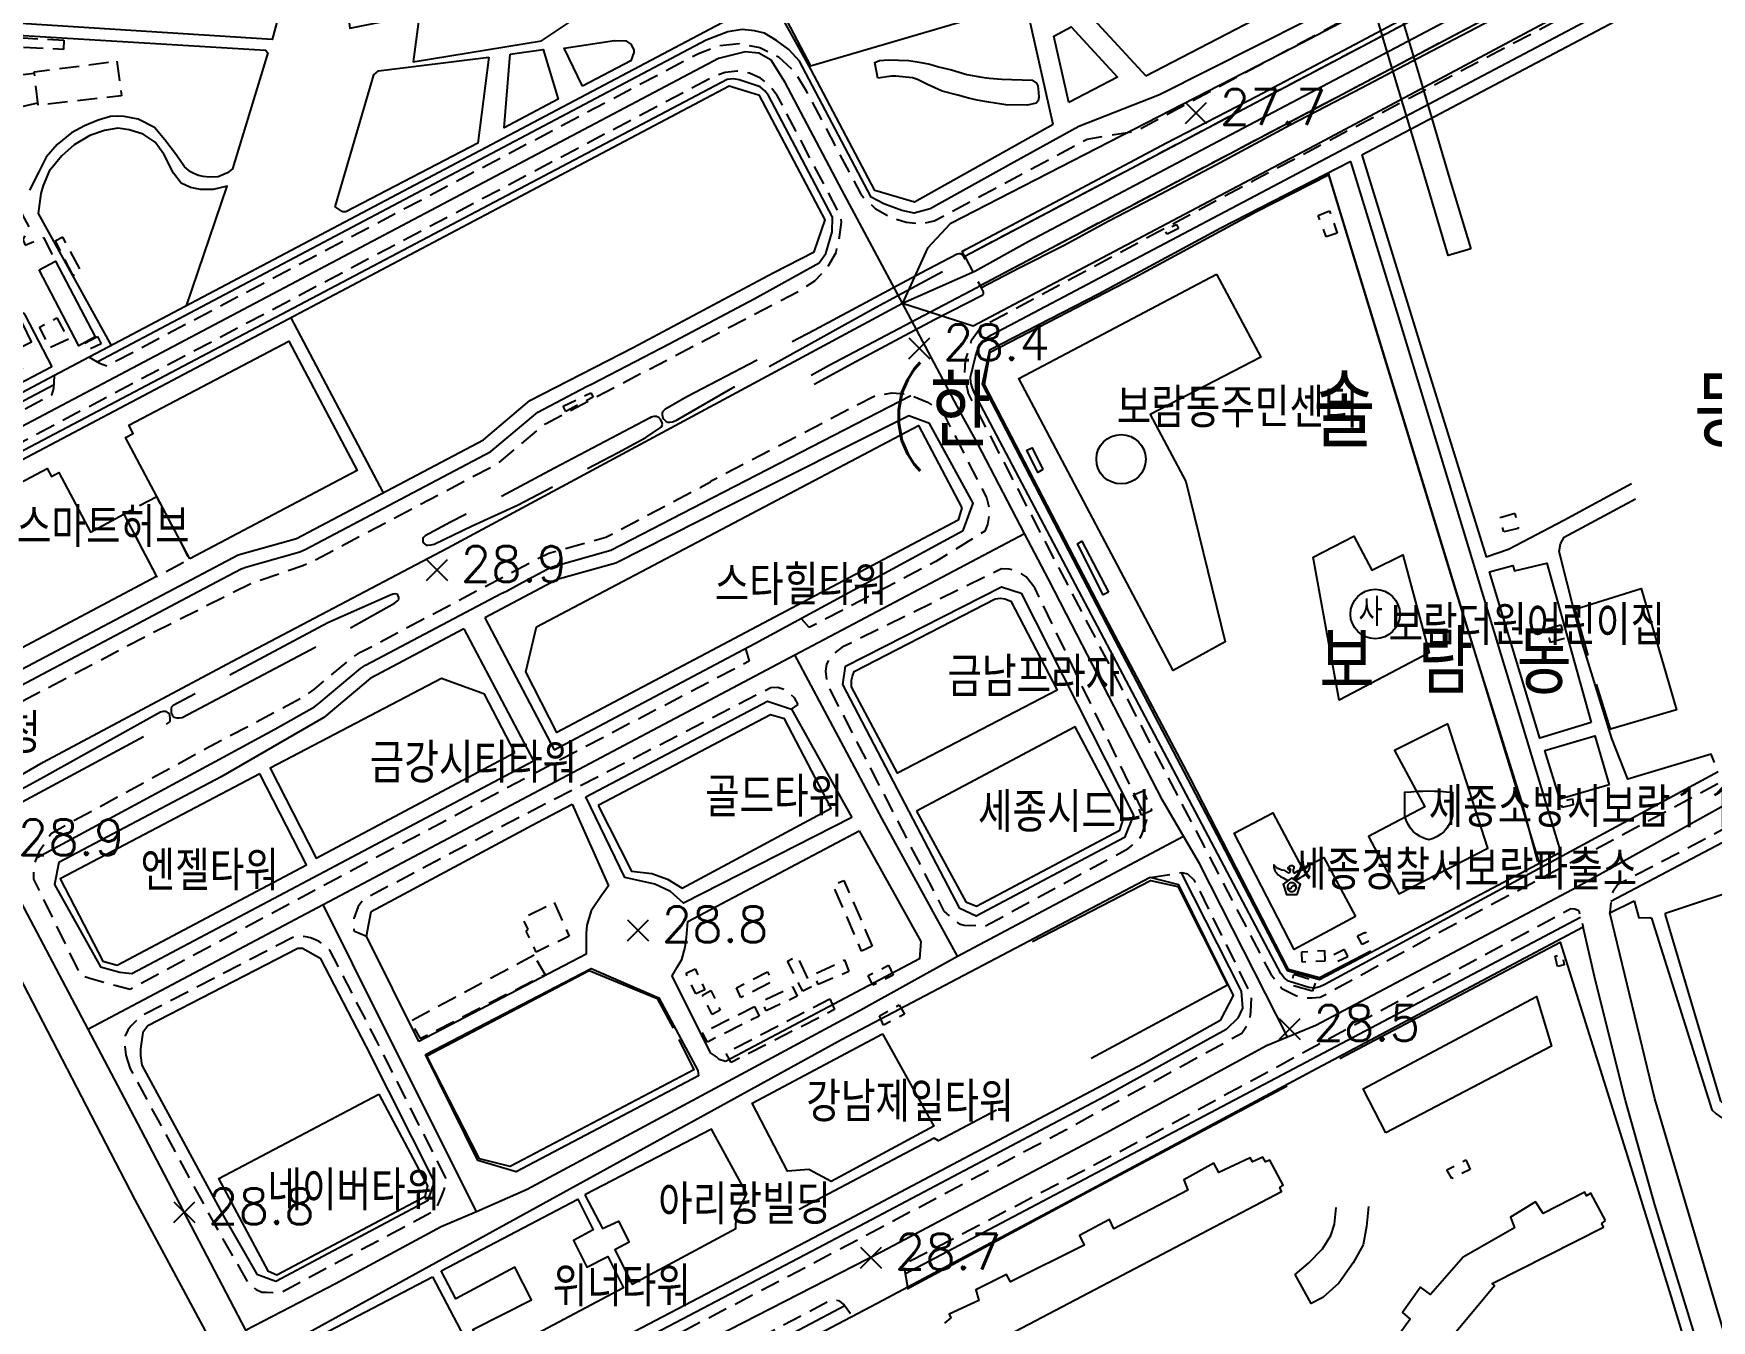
# Model space of a CAD drawing. Header units: millimetres. Extents: x 224638 to 227100, y 430787 to 433573.
# Drawn here: x 225758 to 226182.5, y 430989.2 to 431314.5 of the extents above; entities that cross this region are included whole.
import ezdxf

# ---------------------------------------------------------------- set-up
doc = ezdxf.new("R2010")
doc.units = ezdxf.units.MM
doc.linetypes.add('50M10', pattern=[60, 50, -10])
doc.linetypes.add('5M2P5', pattern=[7.5, 5, -2.5])
for name, color, linetype in [('A0013110', 1, 'Continuous'), ('A0013118', 1, 'Continuous'), ('A0023210', 7, 'Continuous'), ('A0033324', 1, '5M2P5'), ('A0033327', 32, 'Continuous'), ('A0063321', 7, 'Continuous'), ('A0093352', 7, '5M2P5'), ('B0014111', 7, 'Continuous'), ('B0014115', 7, 'Continuous'), ('B0014116', 7, '5M2P5'), ('B0014118', 7, '5M2P5'), ('B0014218', 7, 'Continuous'), ('B0014224', 7, 'Continuous'), ('B0014231', 3, 'Continuous'), ('B0014637', 7, 'Continuous'), ('B0024120', 3, 'B0024120'), ('C0076117', 7, 'Continuous'), ('C0523121', 1, '50M10'), ('E0052114', 5, 'Continuous'), ('F0027132', 7, 'Continuous'), ('F0027217', 7, 'Continuous'), ('H0049140', 7, 'Continuous'), ('H0049216', 7, 'Continuous'), ('H0049217', 7, 'Continuous')]:
    doc.layers.add(name, color=color, linetype=linetype)
doc.styles.add('GHS', font='romans', dxfattribs={"bigfont": 'ngsw.shx'})
doc.styles.add('HIST', font='romans.shx', dxfattribs={"bigfont": 'ngsw.shx'})
doc.styles.add('ngsw', font='romans.shx', dxfattribs={"bigfont": 'ngsw.shx'})
doc.linetypes.add('B0024120', pattern='A,10,-1.75,[133,ltypeshp.shx,S=0.75,R=0,X=0,Y=0],-3.25', length=15)

# ---------------------------------------------------------------- blocks, each defined once
blk = doc.blocks.new('B0014218')
at = {"layer": 'B0014218'}
blk.add_circle((0, 0), 6.25, dxfattribs=at)
blk = doc.blocks.new('B0014231')
at = {"layer": 'B0014231'}
blk.add_lwpolyline([(6, 5.832), (6, -0.168, -0.296), (0, -6.168, -0.296), (-6, -0.168), (-6, 5.832, -0.056)], format="xyb", close=True, dxfattribs=at)
blk = doc.blocks.new('B0014224')
at = {"layer": 'B0014224'}
for points in [[(-0.712, 1.258), (-1.748, 1.921), (-2.502, 1.989), (-2.964, 2.135), (-3.504, 2.416), (-3.91, 2.664), (-4.236, 2.945), (-4.54, 3.316), (-4.517, 2.675), (-4.394, 2.18), (-4.168, 1.674), (-3.898, 1.291), (-3.47, 0.785), (-2.829, 0.346), (-2.221, -0.002), (-0.956, -0.706)], [(-0.712, 1.258), (-0.543, 1.348), (-0.371, 1.618), (-0.306, 1.918), (-0.296, 2.236), (-0.386, 2.315), (-0.487, 2.326), (-0.656, 2.281), (-0.712, 2.146), (-0.735, 2.079), (-0.836, 2.293), (-0.915, 2.416), (-0.926, 2.529), (-0.915, 2.63), (-0.87, 2.698), (-0.701, 2.776), (-0.611, 2.855), (-0.532, 2.956), (-0.487, 3.035), (-0.453, 3.08), (-0.352, 3.136), (-0.183, 3.136), (-0.04, 3.154), (0.213, 3.144), (0.375, 3.056), (0.449, 2.969), (0.489, 2.867), (0.543, 2.712), (0.537, 2.591), (0.516, 2.443), (0.452, 2.287), (0.379, 2.154), (0.313, 2.01), (0.325, 1.727), (0.347, 1.53), (0.463, 1.348), (0.632, 1.258)], [(0.632, 1.258), (1.668, 1.921), (2.422, 1.989), (2.884, 2.135), (3.424, 2.416), (3.83, 2.664), (4.156, 2.945), (4.46, 3.316), (4.438, 2.675), (4.314, 2.18), (4.089, 1.674), (3.818, 1.291), (3.391, 0.785), (2.749, 0.346), (2.141, -0.002), (0.922, -0.681)], [(-1.07, -1.965), (-1.079, -1.993), (-1.092, -2.051), (-1.098, -2.109), (-1.098, -2.168), (-1.092, -2.227), (-1.079, -2.285), (-1.061, -2.341), (-1.037, -2.395), (-1.008, -2.446), (-0.973, -2.493), (-0.933, -2.537), (-0.89, -2.577), (-0.842, -2.611), (-0.791, -2.641), (-0.737, -2.665), (-0.681, -2.683), (-0.623, -2.695), (-0.565, -2.701), (-0.506, -2.701), (-0.447, -2.695), (-0.389, -2.683), (-0.333, -2.665), (-0.279, -2.641), (-0.228, -2.611), (-0.181, -2.577), (-0.137, -2.537), (-0.097, -2.493), (-0.063, -2.446), (-0.033, -2.395), (-0.009, -2.341), (0, -2.313), (0.009, -2.285), (0.033, -2.231), (0.063, -2.18), (0.097, -2.132), (0.137, -2.088), (0.181, -2.049), (0.228, -2.014), (0.279, -1.985), (0.333, -1.961), (0.389, -1.942), (0.447, -1.93), (0.506, -1.924), (0.565, -1.924), (0.623, -1.93), (0.681, -1.942), (0.737, -1.961), (0.791, -1.985), (0.842, -2.014), (0.89, -2.049), (0.933, -2.088), (0.973, -2.132), (1.008, -2.18), (1.037, -2.231), (1.061, -2.285), (1.079, -2.341), (1.092, -2.398), (1.098, -2.457), (1.098, -2.516), (1.092, -2.575), (1.079, -2.632), (1.07, -2.66)]]:
    blk.add_lwpolyline(points, dxfattribs=at)
for points in [[(1.359, -4.184), (2.2, -1.598), (0, 0), (-2.2, -1.598), (-1.359, -4.184)], [(0.926, -2.954), (0.988, -2.854), (1.039, -2.748), (1.079, -2.637), (1.107, -2.522), (1.122, -2.405), (1.126, -2.287), (1.117, -2.17), (1.096, -2.054), (1.063, -1.941), (1.018, -1.832), (0.963, -1.728), (0.896, -1.63), (0.82, -1.541), (0.735, -1.459), (0.641, -1.387), (0.541, -1.325), (0.435, -1.274), (0.324, -1.234), (0.209, -1.206), (0.093, -1.19), (-0.025, -1.187), (-0.143, -1.196), (-0.259, -1.217), (-0.372, -1.25), (-0.481, -1.294), (-0.585, -1.35), (-0.682, -1.417), (-0.772, -1.493), (-0.854, -1.578), (-0.926, -1.671), (-0.988, -1.772), (-1.039, -1.878), (-1.079, -1.989), (-1.107, -2.103), (-1.122, -2.22), (-1.126, -2.338), (-1.117, -2.455), (-1.096, -2.571), (-1.063, -2.685), (-1.018, -2.794), (-0.963, -2.898), (-0.896, -2.995), (-0.82, -3.085), (-0.735, -3.166), (-0.641, -3.238), (-0.541, -3.3), (-0.435, -3.352), (-0.324, -3.391), (-0.209, -3.419), (-0.093, -3.435), (0.025, -3.439), (0.143, -3.43), (0.259, -3.409), (0.372, -3.376), (0.481, -3.331), (0.585, -3.275), (0.682, -3.209), (0.772, -3.133), (0.854, -3.047)]]:
    blk.add_lwpolyline(points, close=True, dxfattribs=at)
blk = doc.blocks.new('B0014637')
at = {"layer": 'B0014637'}
blk.add_circle((0, 0), 6.25, dxfattribs=at)
at = {"layer": 'B0014637', "style": 'GHS'}
blk.add_text('사', height=7, dxfattribs=at).set_placement((-4.215, -3.007))
blk = doc.blocks.new('F0027217')
at = {"layer": 'F0027217'}
for p, q in [((-2.652, 2.652), (2.652, -2.652)), ((-2.652, -2.652), (2.652, 2.652))]:
    blk.add_line(p, q, dxfattribs=at)

msp = doc.modelspace()

# ---------------------------------------------------------------- linework, layer by layer
at = {"layer": 'A0013110', "flags": 128}
for points in [[(226128.675, 431318.932), (226109.804, 431309.075), (226093.933, 431300.733), (226075.921, 431291.348), (226057.056, 431281.292), (226043.16, 431273.96), (226029.824, 431266.993), (226018.726, 431260.99), (226007.289, 431255.184), (225997.756, 431250.232), (225997.431, 431250.847), (226501.005, 431516.663)], [(226418.371, 431482.429), (225993.556, 431258.187), (225992.897, 431259.436), (225993.896, 431260.052), (226019.186, 431273.428), (226044.622, 431286.904), (226067.434, 431298.729), (226095.016, 431313.321), (226123.763, 431328.613)], [(226094.034, 431283.916), (226258.582, 431370.775), (226270.595, 431373.724), (226306.731, 431392.799), (226316.285, 431389.846), (226335.274, 431353.873), (226343.529, 431344.661), (226394.707, 431247.707), (226391.754, 431238.153), (226296.747, 431188.02), (226289.104, 431190.382), (226269.01, 431228.413)], [(226015.967, 431291.53), (225980.872, 431271.895), (225970.776, 431274.892), (225954.606, 431305.562), (225944.611, 431323.685), (225941.06, 431321.97), (225936.677, 431319.585), (225775.404, 431234.456), (225772.031, 431232.675), (225763.118, 431227.971), (225752.29, 431222.255), (225714.13, 431202.112), (225706.487, 431204.474), (225680.925, 431252.9), (225678.959, 431260.908), (225669.451, 431278.922), (225671.813, 431286.565), (225699.887, 431301.384), (225700.848, 431299.536), (225729.971, 431314.532)], [(226039.378, 431303.825), (226071.036, 431320.245), (226072.274, 431317.662), (226078.21, 431320.795), (226079.396, 431321.421)], [(226091.273, 431282.201), (226058.374, 431265.342), (226027.413, 431248.649), (225999.799, 431234.48), (225997.994, 431225.858), (226030.704, 431162.743), (226058.236, 431110.171), (226075.101, 431077.663), (226083.321, 431075.397), (226144.358, 431107.673)], [(225889.724, 431133.467), (225940.479, 431160.328), (225993.157, 431188.903), (225995.668, 431195.775), (225984.616, 431215.919), (225979.371, 431217.849), (225933.126, 431194.738), (225905.269, 431180.601), (225890.486, 431176.473), (225872.136, 431166.787)], [(225866.83, 431163.986), (225843.173, 431151.498), (225831.425, 431141.622), (225805.411, 431126.638), (225764.416, 431104.961), (225763.288, 431099.406), (225774.94, 431078.59), (225779.812, 431077.229), (225782.819, 431076.89), (225884.422, 431130.66)], [(225897.729, 431121.549), (225943.672, 431145.701), (225949.749, 431143.719), (225964.968, 431116.365)], [(225855.488, 431059.706), (225842.195, 431086.333), (225843.353, 431092.594), (225885.381, 431115.059), (225894.211, 431119.7)], [(225966.877, 431112.933), (225982.44, 431084.96), (225982.11, 431080.59), (225933.052, 431054.659)], [(226156.78, 431092.197), (226162.868, 431095.219)], [(225658.8, 430860.47), (225664.178, 430862.093), (225729.818, 430895.938), (225767.016, 430915.801), (225823.102, 430945.787), (225811.256, 430968.298), (225783.671, 431019.612), (225754.241, 431076.439), (225746.375, 431090.645), (225737.953, 431092.682), (225699.914, 431072.363), (225688.747, 431069.485), (225687.462, 431069.305), (225581.582, 431013.416)], [(226150.027, 431088.593), (226081.413, 431052.224), (226019.716, 431019.107), (225971.435, 430993.461), (225853.196, 430931.355)], [(225926.211, 431051.008), (225880.107, 431026.763), (225870.355, 431029.632), (225857.154, 431056.41)]]:
    msp.add_lwpolyline(points, dxfattribs=at)
for points in [[(225909.637, 431235.133), (225945.114, 431254.051), (225955.45, 431259.346), (225958.217, 431267.413), (225941.628, 431298.841), (225933.985, 431301.203), (225721.132, 431188.847), (225718.77, 431181.204), (225735.313, 431149.865), (225742.956, 431147.503), (225809.718, 431182.744), (225824.5, 431186.872), (225871.814, 431211.847), (225883.562, 431221.723)], [(226007.792, 431173.035), (226036.242, 431116.902), (226033.985, 431111.274), (225996.441, 431091.401), (225992.339, 431093.277), (225962.738, 431149.915), (225963.423, 431154.599), (226002.873, 431174.628)], [(225825.839, 430985.059), (225824.674, 430981.938), (225824.6, 430980.306), (225824.576, 430979.144), (225838.824, 430953.674), (225840.298, 430951.926), (225842.498, 430950.922), (225843.924, 430951.346), (225897.396, 430979.807), (225964.201, 431014.724), (226038.711, 431054.137), (226058.327, 431065.189), (226061.573, 431071.339), (226047.721, 431099.286), (226040.497, 431101.179), (225962.363, 431060.08)], [(225830.692, 431080.591), (225826.024, 431083.202), (225824.807, 431083.226), (225786.922, 431063.607), (225785.652, 431061.941), (225785.044, 431057.84), (225785.047, 431056.185), (225785.335, 431053.73), (225806.254, 431015.103), (225814.446, 431000.836), (225819.308, 430999.12), (225857.816, 431019.58), (225859.39, 431024.237), (225842.086, 431058.543)]]:
    msp.add_lwpolyline(points, close=True, dxfattribs=at)
at = {"layer": 'A0013118', "flags": 128}
for points in [[(225775.989, 431338.813), (225778.152, 431338.488), (225819.816, 431318.314), (225818.349, 431313.072), (225737.447, 431318.149), (225737.712, 431319.294)], [(226015.967, 431291.53), (226009.576, 431319.718), (226020.051, 431324.862), (226039.378, 431303.825)], [(225749.867, 431314.39), (225816.623, 431310.337), (225817.211, 431309.657), (225808.305, 431280.303), (225807.081, 431279.321), (225804.716, 431278.312), (225802.483, 431278.228), (225800.908, 431278.362), (225799.719, 431278.685), (225798.523, 431279.163), (225797.656, 431279.54), (225796.174, 431280.826), (225794.125, 431283.819), (225791.206, 431287.653), (225788.551, 431290.779), (225784.434, 431292.897), (225780.881, 431293.541), (225779.092, 431293.673), (225777.417, 431293.59), (225774.353, 431292.613), (225770.847, 431291.21), (225767.561, 431289.438), (225763.947, 431286.467), (225761.173, 431283.246), (225759.333, 431279.549), (225756.993, 431274.901)], [(225758.223, 431304.402), (225752.329, 431303.753)], [(225754.286, 431295.962), (225759.041, 431297.024)], [(225796.691, 431245.693), (225806.923, 431275.971), (225803.438, 431275.146), (225800.215, 431275.14), (225797.664, 431275.654), (225795.344, 431276.739), (225793.403, 431279.242), (225790.916, 431284.008), (225788.732, 431287.047), (225785.67, 431289.083), (225782.191, 431290.218), (225779.27, 431290.594), (225775.897, 431289.988), (225772.239, 431288.779), (225768.296, 431286.406), (225765.136, 431283.651), (225761.92, 431279.715), (225760.4, 431276.091), (225759.81, 431274.128), (225759.111, 431269.066), (225777.628, 431235.63)], [(226144.358, 431107.673), (226133.213, 431144.46), (226117.992, 431194.761), (226103.252, 431242.996), (226091.273, 431282.201)], [(226094.034, 431283.916), (226110.193, 431231.274), (226125.483, 431182.202), (226131.082, 431184.16), (226145.09, 431191.493), (226162.199, 431200.815)], [(226085.504, 431279.244), (226138.901, 431104.787)], [(225823.048, 431242.644), (225846.389, 431198.426)], [(226183.234, 431130.266), (226182.372, 431132.32), (226161.318, 431126.022), (226157.273, 431136.328), (226149.799, 431160.271), (226143.932, 431183.618), (226144.293, 431185.485), (226145.222, 431187.225), (226163.246, 431196.863)], [(225872.136, 431166.787), (225889.724, 431133.467)], [(225866.83, 431163.986), (225884.422, 431130.66)], [(225964.968, 431116.365), (225922.441, 431094.639), (225919.112, 431097.645), (225915.162, 431099.497), (225907.549, 431101.189), (225897.729, 431121.549)], [(225894.211, 431119.7), (225903.454, 431099.049), (225901.664, 431096.575), (225899.047, 431092.753), (225897.921, 431089.117), (225897.821, 431086.981), (225897.796, 431085.979), (225897.803, 431081.743), (225855.488, 431059.706)], [(225933.052, 431054.659), (225931.399, 431055.15), (225930.732, 431055.788), (225929.212, 431056.858), (225919.531, 431076.294), (225920.826, 431078.475), (225921.979, 431080.408), (225922.868, 431083.546), (225923.172, 431085.982), (225923.526, 431089.993), (225966.877, 431112.933)], [(226162.868, 431095.219), (226164.121, 431090.94), (226166.845, 431091.074), (226167.306, 431090.846), (226182.564, 431042.4), (226183.614, 431041.355), (226199.388, 431030.323), (226211.564, 430989.386), (226215.577, 430990.917), (226202.34, 431033.973), (226199.195, 431035.839), (226185.39, 431043.998), (226184.824, 431044.588), (226170.859, 431091.679), (226170.859, 431092.14), (226192.67, 431099.409), (226189.617, 431109.426)], [(226196.663, 430949.399), (226183.769, 430992.522), (226168.125, 431045.186), (226156.78, 431092.197)], [(226190.153, 430945.799), (226181.676, 430974.164), (226168.154, 431018.377), (226160.757, 431044.786), (226153.11, 431074.999), (226150.027, 431088.593)], [(225857.154, 431056.41), (225899.053, 431078.134), (225916.199, 431070.755), (225926.027, 431052.333), (225926.211, 431051.008)]]:
    msp.add_lwpolyline(points, dxfattribs=at)
for points in [[(226019.914, 431297.141), (226016.096, 431313.884), (226020.513, 431316.225), (226032.232, 431303.478)], [(225896.863, 431301.201), (225892.181, 431310.84), (225904.927, 431312.753), (225907.808, 431312.703), (225909.043, 431311.856), (225909.812, 431310.434), (225909.841, 431309.761), (225909.105, 431307.634)], [(225873.19, 431308.551), (225870.37, 431286.863), (225836.952, 431269.442), (225836.213, 431269.44), (225836.021, 431269.55), (225834.256, 431270.768), (225844.081, 431304.061), (225845.219, 431305.094)], [(225878.542, 431309.353), (225886.934, 431310.52), (225890.675, 431297.968), (225877.029, 431290.705)], [(225759.374, 431254.776), (225763.564, 431257.017), (225773.561, 431237.824), (225769.477, 431235.542)], [(225762.567, 431230.258), (225739.38, 431218.094), (225737.975, 431220.838), (225755.203, 431229.874), (225752.889, 431234.34), (225757.47, 431236.599), (225755.216, 431241.301), (225750.333, 431238.959), (225749.561, 431240.77), (225749.586, 431241.503), (225749.858, 431242.322), (225750.364, 431243.18), (225751.178, 431244.048), (225752.897, 431244.243), (225753.371, 431244.244), (225754.384, 431244.163), (225755.494, 431243.869), (225755.875, 431243.272)], [(226152.065, 431140.313), (226139.084, 431136.372), (226126.29, 431178.438), (226132.218, 431180.035), (226132.606, 431178.722), (226140.846, 431180.635)], [(226156.567, 431124.57), (226144.09, 431120.989), (226140.327, 431133.222), (226152.996, 431136.939)]]:
    msp.add_lwpolyline(points, close=True, dxfattribs=at)
at = {"layer": 'A0023210', "flags": 128}
for points in [[(225505.249, 430994.041), (225726.455, 431110.807), (225741.671, 431119.525), (225760.439, 431130.277), (225808.107, 431155.774), (225862.8, 431184.474), (225977.797, 431246.341), (225996.095, 431254.427), (226009.627, 431261.977), (226059.234, 431288.163), (226153.453, 431337.897), (226241.065, 431384.144)], [(226075.247, 431060.902), (226052.979, 431104.728), (226048.935, 431111.577), (226043.564, 431120.673), (226019.248, 431167.889), (226014.72, 431176.625), (226008.687, 431188.156), (225996.831, 431210.816), (225992.386, 431218.917), (225977.797, 431246.341), (225962.467, 431275), (225948.117, 431302.201), (225944.584, 431307.821), (225941.493, 431309.594), (225938.001, 431309.88), (225931.249, 431308.24), (225705.714, 431189.155)], [(225653.51, 431290.915), (225666.688, 431265.947), (225667.671, 431261.943), (225695.908, 431208.449), (225705.714, 431189.155), (225709.734, 431178.588), (225722.87, 431157.45), (225727.62, 431147.994), (225741.671, 431119.525), (225771.672, 431062.775), (225785.125, 431037.328), (225811.571, 430986.732), (225837.398, 430936.453)], [(225771.672, 431062.775), (225831.238, 431094.285), (225950.586, 431157.42), (226008.687, 431188.156)], [(225991.693, 431081.249), (225972.674, 431116.027), (225950.586, 431157.42)], [(225561.496, 430790.165), (225646.64, 430837.196), (225662.478, 430845.654), (225668.512, 430849.14), (225701.332, 430866.063), (225799.373, 430917.914), (225827.416, 430932.907), (225837.398, 430936.453), (225855.032, 430945.886), (225863.688, 430950.862), (225972.56, 431006.605), (226029.214, 431036.622), (226069.87, 431058.706), (226075.247, 431060.902), (226082.367, 431063.81), (226147.193, 431098.133), (226186.426, 431119.846)], [(225811.571, 430986.732), (225834.384, 430998.474), (225861.11, 431012.915), (225870.001, 431016.665), (225882.826, 431022.315), (225910.174, 431037.015), (225967.095, 431067.608), (225991.693, 431081.249), (226048.935, 431111.577)], [(225870.001, 431016.665), (225846.109, 431064.506), (225831.238, 431094.285)]]:
    msp.add_lwpolyline(points, dxfattribs=at)
msp.add_lwpolyline([(226153.453, 431337.897), (226140.076, 431344.012), (226116.369, 431331.717), (226076.561, 431310.888), (225989.841, 431266.451), (225984.143, 431260.24), (225977.797, 431246.341), (225995.679, 431240.672), (226083.446, 431286.966), (226150.365, 431322.676)], close=True, dxfattribs=at)
at = {"layer": 'A0033324', "flags": 128}
for points in [[(225772.031, 431232.675), (225774.625, 431231.162), (225776.515, 431230.519), (225926.197, 431309.53), (225931.161, 431311.484), (225936.468, 431311.991), (225941.708, 431311.021), (225946.478, 431308.637), (225950.385, 431305.007), (225953.205, 431300.472), (225967.203, 431274.067), (225968.326, 431272.647), (225970.909, 431270.344), (225974.498, 431268.185), (225978.711, 431266.823), (225982.521, 431266.418), (225985.814, 431267.193), (226024.565, 431287.876), (226036.819, 431289.892), (226226.484, 431391.147), (226227.998, 431392.101), (226236.05, 431399.316), (226237.504, 431400.357), (226286.9, 431426.436), (226288.434, 431427.379), (226289.847, 431428.493), (226291.136, 431429.752), (226292.285, 431431.137), (226293.264, 431432.648), (226294.067, 431434.261), (226294.673, 431435.957), (226295.086, 431437.709), (226295.3, 431439.497), (226295.313, 431441.296), (226295.125, 431443.086), (226294.737, 431444.843), (226294.134, 431446.537), (226293.406, 431448.185), (226280.789, 431472.087), (226280.167, 431473.764), (226277.59, 431484.263), (226276.886, 431485.908), (226249.128, 431538.493), (226226.702, 431577.126), (226225.664, 431578.673), (226224.771, 431579.748), (226222.702, 431581.624), (226221.545, 431582.408), (226219.904, 431583.289), (226218.16, 431583.945), (226216.808, 431584.299), (226214.966, 431584.577), (226213.104, 431584.611), (226211.711, 431584.497), (226209.884, 431584.136), (226207.685, 431583.369), (226206.024, 431582.527), (226204.862, 431581.75), (226197.394, 431576.178), (226190.589, 431571.276), (226183.315, 431566.231), (226175.95, 431561.321), (226169.284, 431557.043), (226162.15, 431552.634), (226155.343, 431548.585), (226148.064, 431544.42), (226144.188, 431542.25), (226135.1, 431537.334), (226025.074, 431479.256), (226016.936, 431470.781), (225981.154, 431452.112), (225979.223, 431450.692), (225977.256, 431447.499), (225976.69, 431444.89), (225976.693, 431443.02), (225976.778, 431441.321), (225977.794, 431438.374), (225990.909, 431413.46), (225994.177, 431408.096), (225995.914, 431407.015), (225997.105, 431406.665), (225999.041, 431406.696), (226000.766, 431407.055), (226004.441, 431409.066), (226004.819, 431409.5), (226004.98, 431410.422), (226004.115, 431412.154)], [(225763.167, 431227.996), (225762.998, 431224.83), (225762.492, 431223.117), (225717.974, 431199.618), (225713.023, 431197.688), (225707.778, 431198.356), (225703.62, 431201.619), (225701.009, 431206.284), (225681.025, 431244.142), (225678.799, 431248.978), (225676.247, 431259.372), (225673.865, 431264.149), (225668.883, 431273.621), (225666.516, 431278.416), (225665.908, 431283.686), (225667.63, 431288.706), (225670.917, 431291.839), (225676.003, 431294.598), (225678.426, 431295.784), (225729.499, 431323.067), (225790.948, 431355.602), (225807.047, 431360.572), (225819.909, 431367.402), (225832.324, 431377.554), (225864.743, 431394.436), (225912.916, 431419.877), (225923.822, 431421.704), (225952.242, 431436.58), (225953.607, 431436.747), (225954.942, 431436.749), (225957.926, 431436.425), (225960.839, 431435.085), (225962.205, 431433.722), (225967.06, 431425.628), (225967.112, 431424.745), (225966.975, 431424.252), (225959.448, 431416.565)], [(226269.01, 431228.413), (226266.592, 431226.984), (226283.405, 431192.936), (226286.856, 431187.281), (226290.688, 431184.574), (226292.912, 431184.269), (226295.028, 431184.196), (226296.822, 431184.455), (226301.381, 431186.549), (226345.35, 431209.646), (226391.76, 431234.103), (226396.807, 431237.116), (226399.318, 431241.041), (226400.142, 431243.762), (226400.238, 431246.101), (226400.106, 431247.961), (226397.914, 431253.379), (226348.44, 431347.139), (226346.787, 431349.266), (226341.361, 431355.322), (226339.633, 431357.397), (226321.907, 431390.947), (226320.404, 431393.198), (226318.541, 431395.159), (226316.388, 431396.8), (226313.961, 431397.994), (226311.384, 431398.804), (226308.709, 431399.209), (226306.006, 431399.104), (226303.354, 431398.57), (226300.836, 431397.576), (226298.429, 431396.332), (226269.665, 431381.149), (226267.188, 431380.095), (226256.659, 431377.511), (226254.21, 431376.383), (226066.255, 431277.124), (226030.101, 431257.668), (225997.744, 431240.289), (225995.21, 431236.886), (225993.669, 431231.999), (225993.494, 431228.498), (225993.798, 431226.505), (225994.394, 431223.491), (226023.764, 431167.103), (226070.952, 431076.713), (226073.811, 431073.114), (226077.28, 431071.313), (226079.34, 431070.751), (226081.46, 431070.729), (226083.493, 431070.86), (226114.553, 431087.803), (226159.851, 431111.885), (226202.382, 431134.708), (226237.696, 431153.185), (226277.737, 431174.141), (226279.858, 431177.208), (226280.241, 431180.192), (226279.924, 431182.935), (226279.273, 431185.232), (226259.997, 431221.234), (226256.646, 431219.526)], [(225747.856, 431292.716), (225742.715, 431290.197), (225742.04, 431289.329), (225741.824, 431288.706), (225741.716, 431287.442), (225746.974, 431289.675), (225753.072, 431277.729), (225751.007, 431276.255), (225756.859, 431265.554), (225755.303, 431262.431), (225755.849, 431261.02), (225760.533, 431262.977), (225763.564, 431257.017)], [(225938.13, 431159.084), (225939.036, 431155.817), (225888.903, 431129.691), (225836.298, 431101.735), (225782.39, 431072.837), (225772.24, 431075.577), (225769.921, 431076.392), (225758.07, 431100.715), (225758.067, 431102.505), (225758.375, 431104.901), (225759.677, 431108.111), (225762.514, 431112.404), (225802.494, 431134.291), (225802.811, 431134.433), (225826.632, 431147.007), (225829.039, 431148.761), (225838.203, 431156.465), (225840.688, 431158.102), (225885.684, 431181.854), (225888.371, 431183.15), (225902.775, 431187.2), (225926.596, 431199.774), (225929.237, 431201.181), (225929.735, 431201.599), (225970.602, 431222.897), (225975.157, 431223.681), (225978.107, 431223.455), (225980.525, 431222.87), (225984.096, 431221.374), (225988.15, 431218.498), (225999.046, 431197.243), (225999.693, 431194.642), (225999.718, 431192.989), (225999.333, 431190.43), (225998.639, 431188.724), (225986.256, 431181.071), (225954.234, 431164.338), (225952.169, 431166.668)], [(225949.749, 431143.719), (225951.43, 431144.895), (225950.501, 431146.595), (225948.524, 431148.49), (225946.298, 431149.209), (225944.516, 431149.128), (225876.455, 431114.057), (225841.485, 431095.594), (225840.113, 431093.827), (225839.047, 431090.767), (225838.976, 431087.646), (225842.195, 431086.333)], [(226226.388, 431128.776), (226222.559, 431132.605), (226221.687, 431132.679), (226175.876, 431108.201), (226158.793, 431099.363), (226157.533, 431097.5), (226157.124, 431096.522), (226156.78, 431092.197)], [(226040.497, 431101.179), (226048.464, 431102.385), (226049.889, 431102.069), (226051.541, 431100.587), (226066.066, 431071.281), (226065.859, 431067.151), (226065.579, 431064.517), (226063.666, 431061.694), (226019.236, 431037.392), (225948.948, 431000.249), (225865.992, 430957.114), (225844.987, 430946.244), (225842.827, 430946.318), (225841.557, 430946.592), (225840.61, 430947.025), (225839.513, 430947.584), (225835.633, 430951.582), (225821.906, 430976.817), (225821.224, 430980.762), (225821.432, 430982.411), (225823.004, 430983.685), (225825.839, 430985.059)], [(225979.143, 430997.555), (225978.176, 431003.362), (226040.445, 431035.907), (226103.91, 431070.278), (226146.86, 431093.319), (226147.898, 431093.217), (226148.874, 431092.808), (226150.027, 431088.593)], [(225853.196, 430931.355), (225853.405, 430933.073), (225853.838, 430934.754), (225854.73, 430937.353), (225855.649, 430939.045), (225855.881, 430939.465), (225856.044, 430939.642), (225959.802, 430994.393), (225961.588, 430994.191), (225963.028, 430993.135), (225965.201, 430990.191)]]:
    msp.add_lwpolyline(points, dxfattribs=at)
for points in [[(225714.931, 431187.032), (225715.006, 431183.464), (225715.477, 431181.042), (225732.872, 431148.78), (225736.543, 431144.651), (225740.369, 431143.677), (225742.721, 431143.43), (225745.075, 431143.246), (225749.031, 431143.408), (225750.943, 431143.537), (225786.354, 431162.145), (225813.035, 431175.58), (225826.136, 431180.061), (225828.958, 431181.31), (225875.576, 431205.917), (225887.466, 431215.861), (225890.204, 431217.314), (225912.142, 431228.894), (225913.044, 431229.296), (225951.573, 431249.431), (225955.637, 431252.023), (225958.848, 431255.396), (225960.988, 431259.213), (225961.897, 431263.026), (225962.366, 431266.828), (225962.259, 431267.993), (225962.032, 431268.658), (225946.139, 431298.837), (225944.304, 431301.323), (225941.901, 431303.267), (225939.076, 431304.525), (225936.023, 431305.024), (225932.948, 431304.71), (225930.045, 431303.646), (225718.912, 431192.153), (225716.587, 431190.124), (225715.009, 431187.475)], [(226011.26, 431174.417), (226009.12, 431177.137), (226007.268, 431178.38), (226006.328, 431178.79), (226004.818, 431179.135), (226002.878, 431179.214), (225962.554, 431159.352), (225959.932, 431157.326), (225959.12, 431156.036), (225958.625, 431155.093), (225958.37, 431153.338), (225958.636, 431150.211), (225988.292, 431092.662), (225990.687, 431090.402), (225992.139, 431089.466), (225993.425, 431089.124), (225998.773, 431088.91), (226034.939, 431108.482), (226037.695, 431110.867), (226038.339, 431111.944), (226039.625, 431115.742)], [(225781.297, 431056.224), (225782.423, 431052.808), (225803.634, 431013.641), (225812.399, 430998.377), (225814.291, 430996.981), (225815.763, 430996.339), (225816.904, 430996.265), (225820.566, 430996.219), (225859.84, 431017.2), (225861.442, 431021.048), (225862.635, 431024.466), (225844.758, 431059.907), (225832.944, 431082.769), (225830.238, 431084.984), (225828.732, 431085.631), (225828.011, 431085.887), (225826.834, 431086.186), (225824.104, 431086.24), (225784.945, 431065.961), (225782.56, 431063.538), (225781.843, 431062.587), (225781.183, 431061.108), (225780.954, 431059.569)]]:
    msp.add_lwpolyline(points, close=True, dxfattribs=at)
at = {"layer": 'A0033327', "flags": 128}
for points in [[(226225.016, 431394.33), (226079.844, 431317.7), (226042.786, 431299.088), (226022.389, 431291.048), (226006.088, 431281.986), (225984.771, 431270.235), (225980.781, 431269.087), (225977.668, 431269.812), (225973.074, 431271.473), (225969.897, 431273.195), (225951.741, 431307.538), (225949.02, 431310.54), (225945.919, 431312.799), (225942.922, 431314.638), (225940.399, 431315.268), (225937.245, 431315.531), (225933.618, 431315.006), (225928.155, 431312.826), (225774.066, 431231.488)], [(226184.196, 431127.904), (226084.652, 431074.123), (226083.382, 431073.512), (226082.01, 431073.213), (226080.609, 431073.306), (226075.468, 431074.971), (226074.333, 431075.801), (226073.48, 431076.919), (225996.057, 431223.577), (225995.477, 431224.861), (225995.13, 431226.225), (225995, 431227.625), (225996.312, 431232.849), (225996.695, 431234.204), (225997.301, 431235.473), (225998.119, 431236.62), (225999.135, 431237.595), (226000.302, 431238.383), (226256.396, 431373.579)], [(225763.043, 431225.67), (225716.052, 431200.865), (225713.576, 431199.9), (225707.132, 431201.415), (225705.053, 431203.047), (225703.748, 431205.379), (225680.975, 431248.521), (225679.862, 431250.939), (225677.603, 431260.14), (225676.412, 431262.528), (225669.167, 431276.271), (225667.983, 431278.669), (225667.679, 431281.304), (225669.721, 431287.636), (225671.585, 431289.524), (225673.938, 431290.796), (225699.186, 431303.581), (225729.735, 431318.799)], [(225754.798, 431149.711), (225798.166, 431172.689), (225810.506, 431179.203), (225811.954, 431179.735), (225825.318, 431183.467), (225826.729, 431184.091), (225873.695, 431208.882), (225885.514, 431218.792), (225897.852, 431225.309), (225899.261, 431225.936), (225918.747, 431236.099), (225940.291, 431247.429), (225956.744, 431256.556), (225958.445, 431258.909), (225960.015, 431264.444), (225960.101, 431268.08), (225943.884, 431298.839), (225942.966, 431300.082), (225941.765, 431301.054), (225936.53, 431302.864), (225935.004, 431303.114), (225933.466, 431302.956), (225720.022, 431190.5)], [(225758.916, 431106.235), (225803.952, 431130.464), (225819.049, 431138.621), (225829.029, 431144.315), (225830.232, 431145.192), (225840.688, 431153.982), (225841.931, 431154.8), (225876.257, 431172.92), (225877.601, 431173.568), (225881.576, 431175.727), (225888.085, 431179.164), (225889.429, 431179.812), (225904.022, 431183.901), (225929.861, 431197.256), (225979.946, 431223.01)], [(226224.493, 431130.671), (226216.527, 431126.467), (226157.008, 431095.061)], [(226048.341, 431102.367), (226063.467, 431072.387), (226063.851, 431068.111), (226062.61, 431065.571), (226059.682, 431062.715), (226028.974, 431045.764), (225956.575, 431007.486), (225854.958, 430954.23), (225844.456, 430948.795), (225842.663, 430948.62), (225842.028, 430948.757), (225841.554, 430948.973), (225839.906, 430949.755), (225837.229, 430952.628), (225823.241, 430977.98), (225822.912, 430980.534), (225823.167, 430983.078), (225823.53, 430983.939)], [(226149.362, 431091.026), (225978.584, 431000.911)], [(225963.258, 430992.824), (225871.364, 430944.334), (225853.977, 430935.159)]]:
    msp.add_lwpolyline(points, dxfattribs=at)
at = {"layer": 'A0063321', "flags": 128}
msp.add_lwpolyline([(226121.55, 431260.137), (226115.896, 431258.436), (226109.067, 431281.187), (226100.937, 431308.242), (226094.003, 431331.587), (226089.587, 431346.185), (226084.834, 431362.642), (226090.492, 431364.444), (226099.098, 431335.426), (226108.906, 431302.49), (226116.172, 431277.889)], close=True, dxfattribs=at)
at = {"layer": 'A0093352', "flags": 128}
msp.add_lwpolyline([(226418.371, 431482.429), (225993.556, 431258.187), (225997.431, 431250.847), (226501.005, 431516.663), (226511.028, 431522.026), (226520.991, 431527.504), (226530.891, 431533.093), (226540.727, 431538.794), (226550.497, 431544.607), (226560.202, 431550.529), (226569.838, 431556.561), (226579.406, 431562.702), (226574.884, 431569.661), (226567.298, 431564.781), (226559.669, 431559.969), (226551.996, 431555.227), (226546.857, 431552.104), (226539.114, 431547.478), (226531.329, 431542.922), (226523.503, 431538.437), (226518.264, 431535.487), (226507.732, 431529.681), (226499.787, 431525.41)], close=True, dxfattribs=at)
at = {"layer": 'B0014111', "flags": 128}
for points in [[(225938.825, 431402.805), (225833.805, 431346.879), (225837.974, 431315.906), (225855.643, 431319.449), (225854.017, 431307.413), (225886.518, 431312.688), (225927.433, 431340.052), (225963.308, 431364.075), (225959.377, 431369.642), (225986.643, 431389.548), (226000.861, 431372.012), (226004.914, 431374.597), (225982.049, 431402.837), (225955.685, 431381.631)], [(226057.211, 431253.739), (226068.434, 431232.685), (226040.5, 431218.204), (226049.528, 431201.286), (226059.454, 431160.71), (226046.252, 431153.459), (226007.235, 431227.32)], [(225797.526, 431181.702), (225789.198, 431197.452), (225781.239, 431212.436), (225783.16, 431213.447), (225782.088, 431215.484), (225822.573, 431236.795), (225839.87, 431204.092)], [(225992.829, 431194.604), (225991.926, 431191.513), (225890.335, 431137.829), (225882.479, 431153.188), (225885.19, 431164.555), (225981.858, 431215.43)], [(225789.098, 431177.246), (225738.468, 431150.475), (225721.122, 431183.281), (225761.458, 431204.587), (225762.529, 431202.56), (225764.376, 431203.537), (225772.359, 431188.508), (225780.779, 431192.98)], [(226081.712, 431182.135), (226091.978, 431187.458), (226096.581, 431178.883), (226104.413, 431182.698), (226111.009, 431157.979), (226088.262, 431145.956)], [(225964.896, 431149.397), (225964.869, 431151.021), (225965.125, 431152.048), (225965.586, 431153.26), (226001.262, 431171.616), (226002.574, 431171.797), (226003.725, 431171.646), (226005.199, 431171.004), (226016.958, 431148.524), (225976.536, 431127.557)], [(225879.741, 431132.73), (225872.041, 431147.466), (225861.159, 431151.479), (225817.845, 431128.788), (225829.512, 431106.022)], [(225900.817, 431119.329), (225909.224, 431102.749), (225914.369, 431102.185), (225918.363, 431100.747), (225922.084, 431098.455), (225959.752, 431118.704), (225947.986, 431141.25), (225944.451, 431142.31)], [(225981.358, 431117.934), (225993.799, 431094.991), (225996.539, 431093.912), (226032.821, 431113.107), (226033.743, 431116.073), (226021.485, 431139.253)], [(226115.742, 431140.034), (226102.313, 431133.285), (226109.975, 431118.983), (226095.727, 431111.556), (226103.336, 431096.99), (226125.876, 431108.546)], [(225815.254, 431127.379), (225764.73, 431100.822), (225775.516, 431079.983), (225779.153, 431079.003), (225827.071, 431104.396)], [(226092.428, 431091.278), (226076.914, 431082.941), (226061.686, 431112.364), (226071.496, 431117.503), (226078.929, 431103.529), (226084.368, 431106.21)], [(225972.782, 431061.609), (225985.73, 431038.319), (225959.775, 431024.3), (225954.154, 431027.296), (225948.705, 431026.924), (225939.817, 431044.074)], [(225845.355, 431046.361), (225857.626, 431023.152), (225856.982, 431020.398), (225819.49, 431000.643), (225817.416, 431001.494), (225804.819, 431025.05)], [(225897.436, 431020.929), (225901.906, 431012.421), (225906.003, 431014.271), (225908.672, 431008.984), (225905.043, 431006.976), (225909.454, 430998.354), (225935.679, 431012.41), (225935.7, 431015.208), (225936.397, 431017.221), (225938.434, 431021.203), (225929.452, 431037.507)], [(225861.134, 431001.69), (225895.677, 431019.812), (225899.53, 431012.031), (225894.568, 431009.374), (225897.981, 431002.631), (225903.266, 431005.306), (225907.23, 430997.439), (225873.112, 430979.281), (225869.136, 430986.883), (225883.913, 430994.397), (225879.724, 431002.665), (225864.845, 430994.607)], [(225858.935, 431000.206), (225870.371, 430978.352), (225838.382, 430961.522), (225827.967, 430981.664), (225828.922, 430984.489)]]:
    msp.add_lwpolyline(points, close=True, dxfattribs=at)
at = {"layer": 'B0014115', "flags": 128}
for points in [[(226100.097, 431036.556), (226094.371, 431047.727), (226138.175, 431071.052), (226141.993, 431058.498)], [(226155.628, 431014.429), (226151.953, 431021.319), (226150.845, 431020.675), (226150.456, 431021.607), (226139.881, 431016.231), (226137.98, 431019.137), (226131.625, 431015.301), (226132.666, 431012.605), (226119.652, 431005.122), (226111.406, 430995.752), (226108.843, 430997.586), (226104.309, 430991.198), (226106.234, 430989.46), (226099.463, 430980.095), (226099.991, 430979.589), (226099.219, 430978.531), (226105.292, 430973.611), (226105.991, 430974.127), (226107.011, 430973.315), (226127.603, 430998.02), (226126.957, 430998.512), (226155.127, 431012.707), (226154.691, 431013.679)]]:
    msp.add_lwpolyline(points, close=True, dxfattribs=at)
msp.add_lwpolyline([(225992.895, 430979.406), (226073.72, 431021.72), (226073.302, 431022.784), (226074.109, 431023.331), (226070.74, 431029.716), (226069.607, 431029.253), (226068.935, 431030.463), (226066.341, 431029.24), (226065.797, 431030.271), (226057.873, 431026.593), (226056.602, 431028.949), (226048.967, 431024.673), (226050.008, 431022.086), (226031.265, 431012.33), (226030.142, 431014.643), (226022.562, 431010.629), (226023.756, 431008.227), (226005.168, 430998.894), (226004.153, 431000.783), (225996.32, 430996.903), (225997.151, 430994.162), (225989.59, 430990.708), (225990.027, 430989.836), (225988.426, 430988.51)], dxfattribs=at)
at = {"layer": 'B0014116', "flags": 128}
for points in [[(225765.623, 431312.829), (225765.544, 431310.49), (225750.887, 431311.289), (225751.046, 431313.754)], [(225779.076, 431307.539), (225780.218, 431298.821), (225759.11, 431296.397), (225758.168, 431304.894)], [(226047.143, 431266.243), (226047.61, 431265.282), (226044.734, 431263.786), (226044.196, 431264.953)], [(225765.402, 431263.071), (225763.409, 431262.038), (225767.954, 431253.37), (225770.013, 431254.461)], [(225766.816, 431237.288), (225762.12, 431235.091), (225759.448, 431240.276), (225763.888, 431242.697)], [(225774.121, 431237.967), (225775.063, 431236.122), (225771.835, 431234.582), (225770.957, 431236.248)], [(225892.612, 431219.018), (225891.942, 431220.288), (225898.963, 431223.702), (225899.569, 431222.59)], [(225789.173, 431197.439), (225780.817, 431193), (225789.106, 431177.25), (225797.478, 431181.677)], [(226133.603, 431189.42), (226129.913, 431188.52), (226129.048, 431192.184), (226132.684, 431193.257)], [(226145.3, 431161.557), (226141.737, 431160.581), (226140.847, 431164.033), (226144.322, 431165.05)], [(226147.3, 431121.062), (226147.509, 431119.487), (226144.73, 431118.859), (226144.374, 431120.373)], [(226094.071, 431084.227), (226092.901, 431086.388), (226094.953, 431087.327), (226096.126, 431085.172)], [(226084.605, 431082.671), (226084.688, 431080.014), (226078.896, 431079.773), (226078.864, 431082.344)], [(226090.51, 431081.146), (226089.642, 431082.931), (226086.757, 431081.523), (226087.609, 431079.798)], [(226145.175, 431079.082), (226143.507, 431078.623), (226142.963, 431081.273), (226144.667, 431081.714)]]:
    msp.add_lwpolyline(points, close=True, dxfattribs=at)
at = {"layer": 'B0014118', "flags": 128}
for points in [[(226087.784, 431264.093), (226084.995, 431263.136), (226082.987, 431268.526), (226085.813, 431269.674)], [(226036.289, 431122.091), (226038.675, 431123.092), (226040.864, 431118.088), (226038.293, 431116.916)], [(225970.162, 431083.775), (225967.46, 431082.549), (225960.283, 431099.219), (225963.008, 431100.418)], [(225889.723, 431094.84), (225893.459, 431086.305), (225885.138, 431082.313), (225882.583, 431087.612), (225883.126, 431087.977), (225881.69, 431090.886)], [(225884.632, 431081.492), (225853.34, 431064.762), (225855.81, 431060.437), (225887.424, 431076.616)], [(225927.776, 431072.713), (225925.487, 431071.751), (225923.042, 431076.95), (225925.387, 431078.064)], [(225954.791, 431073.533), (225952.556, 431072.41), (225948.694, 431080.027), (225951.096, 431081.287)], [(225963.106, 431080.303), (225964.243, 431077.407), (225956.499, 431074.117), (225955.402, 431076.634)], [(225974.299, 431078.953), (225975.473, 431076.485), (225970.332, 431073.927), (225969.157, 431076.367)], [(225936.92, 431070.771), (225935.777, 431073.278), (225943.622, 431077.267), (225944.918, 431074.862)], [(225950.016, 431073.578), (225951.187, 431071.148), (225943.337, 431067.441), (225942.267, 431069.882)], [(226081.495, 431072.375), (226076.024, 431074.003), (226076.795, 431076.701), (226082.411, 431074.969)], [(225931.705, 431067.606), (225929.66, 431066.473), (225927.214, 431071.367), (225929.318, 431072.591)], [(225959.385, 431070.465), (225960.621, 431067.735), (225934.45, 431054.372), (225933.152, 431056.828)], [(225940.381, 431068.528), (225941.544, 431066.12), (225928.455, 431059.549), (225927.255, 431061.889)], [(225973.02, 431063.847), (225971.954, 431066.14), (225977.007, 431068.973), (225978.308, 431066.565)], [(226120.297, 431029.733), (226121.441, 431027.328), (226116.789, 431025.031), (226115.492, 431027.2)]]:
    msp.add_lwpolyline(points, close=True, dxfattribs=at)
at = {"layer": 'B0024120', "flags": 128}
for points in [[(225997.24, 431374.506), (225939.187, 431335.583), (225954.53, 431306.372), (226001.777, 431320.231), (226028.5, 431332.271), (226056.742, 431346.21), (226042.921, 431384.066), (226019.122, 431371.315)], [(226096.294, 431082.523), (226083.291, 431075.755), (226075.43, 431077.868), (226050.559, 431126.388), (226029.134, 431166.877), (225998.548, 431225.841), (226000.011, 431234.009), (226036.508, 431252.863), (226067.191, 431269.447), (226085.615, 431278.858), (226100.68, 431229.369), (226119.248, 431168.761), (226134.38, 431120.253), (226138.425, 431105.216)], [(226151.235, 431157.265), (226147.963, 431168.965), (226164.654, 431174.223), (226173.61, 431143.578), (226156.944, 431138.659), (226153.395, 431150.01)], [(226010.739, 431084.965), (226040.521, 431100.416), (226047.469, 431098.852), (226060.07, 431073.965), (226025.506, 431055.409)], [(226088.482, 431055.382), (226144.187, 431084.776), (226161.681, 431029.225), (226172.219, 430995.254), (226187.412, 430945.227), (226201.396, 430898.505), (226199.729, 430887.388), (226209.711, 430852.736), (226214.996, 430848.716), (226221.925, 430826.88), (226150.85, 430808.575), (226139.903, 430805.928), (226106.137, 430799.67), (226066.015, 430792.419), (226061.536, 430791.658)], [(225921.196, 431060.179), (225924.994, 431052.562), (225878.56, 431028.075), (225870.774, 431029.977), (225857.47, 431056.037), (225898.569, 431077.662), (225915.706, 431070.546), (225919.788, 431063.037)], [(226075.123, 431048.413), (226023.624, 431020.963), (225979.016, 430997.094)], [(226001.597, 431042.309), (225986.95, 431034.601), (225985.78, 431035.25), (225951.694, 431017.174)]]:
    msp.add_lwpolyline(points, dxfattribs=at)
at = {"layer": 'C0076117', "flags": 128}
for points in [[(226013.348, 431204.292), (226012.019, 431203.593), (226009.287, 431209.184), (226010.601, 431209.809)], [(226029.888, 431173.269), (226028.562, 431172.59), (226022.056, 431185.486), (226023.173, 431186.215)]]:
    msp.add_lwpolyline(points, close=True, dxfattribs=at)
msp.add_lwpolyline([(226095.689, 431018.002), (226095.23, 431012.889), (226094.33, 431008.25), (226091.831, 431003.722), (226088.165, 430998.571), (226084.185, 430994.969), (226081.238, 430993.465), (226077.123, 431000.799), (226080.483, 431003.649), (226084.042, 431007.289), (226086.153, 431010.648), (226087.076, 431013.492), (226087.503, 431017.723)], dxfattribs=at)
at = {"layer": 'C0523121', "flags": 128}
for points in [[(225993.659, 431257.39), (225993.393, 431257.98), (225993.178, 431258.281), (225992.814, 431258.693), (225992.462, 431258.86), (225992.078, 431258.846), (225991.614, 431258.733), (225982.48, 431253.923), (225955.511, 431239.524), (225923.22, 431222.653), (225917.69, 431219.506), (225917.066, 431218.907), (225917.039, 431218.607), (225917.028, 431218.135), (225917.159, 431217.398), (225917.407, 431217.031), (225917.98, 431216.409), (225918.471, 431216.278), (225918.935, 431216.281), (225919.6, 431216.378), (225920.47, 431216.714), (225920.827, 431216.911), (225943.444, 431229.997), (225970.998, 431245.306), (225993.254, 431257.259)], [(225998.313, 431249.273), (225997.607, 431250.565), (225997.431, 431250.646), (225997.007, 431250.571), (225996.62, 431250.282), (225979.905, 431241.523), (225959.252, 431230.604), (225951.318, 431226.143), (225951.044, 431225.677), (225951.043, 431225.473), (225951.047, 431225.262), (225951.133, 431224.979), (225951.3, 431224.732), (225951.606, 431224.525), (225952.052, 431224.495), (225952.581, 431224.514), (225953.04, 431224.589), (225966.008, 431231.609), (225985.923, 431242.198), (225998.1, 431248.479), (225998.235, 431248.543), (225998.328, 431248.68)], [(225914.764, 431213.636), (225916.746, 431214.979), (225916.997, 431215.435), (225917.056, 431215.724), (225917.028, 431216.113), (225916.589, 431217.003), (225916.224, 431217.371), (225915.578, 431217.675), (225914.928, 431217.72), (225914.254, 431217.519), (225913.787, 431217.315), (225889.805, 431204.668), (225875.625, 431197.103), (225863.442, 431190.992), (225857.052, 431187.513), (225856.604, 431187.119), (225856.479, 431186.881), (225856.453, 431186.487), (225856.46, 431186.117), (225856.638, 431185.71), (225856.911, 431185.508), (225857.267, 431185.215), (225857.618, 431185.191), (225858.555, 431185.234), (225859.332, 431185.456), (225868.948, 431190.056), (225880.398, 431195.279), (225892.322, 431201.514), (225905.861, 431208.616), (225912.873, 431212.388)], [(225849.278, 431170.55), (225850.057, 431171.146), (225850.36, 431171.438), (225850.389, 431171.694), (225850.374, 431171.942), (225850.166, 431172.536), (225849.968, 431172.762), (225849.605, 431172.838), (225848.925, 431172.815), (225848.451, 431172.601), (225832.411, 431165.562), (225793.287, 431144.624), (225792.772, 431144.155), (225792.765, 431143.742), (225792.767, 431143.442), (225792.834, 431142.796), (225793.085, 431142.277), (225793.508, 431141.698), (225794.207, 431141.561), (225794.866, 431141.565), (225795.538, 431141.581), (225833.724, 431161.737)], [(225791.627, 431139.894), (225792.432, 431140.501), (225792.559, 431140.816), (225792.578, 431141.257), (225792.431, 431142.268), (225792.079, 431142.744), (225791.684, 431143.035), (225791.322, 431143.103), (225790.748, 431143.098), (225790.074, 431142.946), (225759.854, 431126.105), (225717.428, 431103.255), (225665.275, 431075.876), (225593.277, 431038.118), (225542.424, 431011.232), (225473.204, 430974.504), (225377.071, 430923.579), (225313.135, 430890.259), (225300.377, 430883.464), (225292.23, 430878.584), (225291.765, 430878.291), (225291.609, 430878.095), (225291.563, 430877.943), (225291.567, 430877.648), (225291.578, 430877.416), (225291.739, 430877.084), (225291.851, 430876.876), (225292.025, 430876.682), (225292.526, 430876.495), (225293.14, 430876.499), (225293.465, 430876.501), (225294.265, 430876.826), (225326.848, 430893.873), (225390.324, 430927.366), (225439.946, 430953.41), (225490.793, 430980.488), (225568.696, 431021.677), (225644.086, 431061.563), (225720.657, 431101.825)]]:
    msp.add_lwpolyline(points, close=True, dxfattribs=at)
at = {"layer": 'E0052114', "flags": 128}
msp.add_lwpolyline([(225971.592, 431303.228), (225970.83, 431307.192), (225972.004, 431307.711), (225974.17, 431307.873), (225976.799, 431307.851), (225979.39, 431307.692), (225981.999, 431307.289), (225984.728, 431306.782), (225986.938, 431306.167), (225990.195, 431305.352), (225994.051, 431304.192), (225997.856, 431303.524), (225999.696, 431303.284), (226002.929, 431303.021), (226010.618, 431302.736), (226011.735, 431301.976), (226012.061, 431301.329), (226012.255, 431299.654), (226012.284, 431298.445), (226012.15, 431297.497), (226011.601, 431296.965), (226009.418, 431296.445), (226003.965, 431296.518), (225999.672, 431297.159), (225996.725, 431297.723), (225994.496, 431298.222), (225991.789, 431298.924), (225987.842, 431299.979), (225984.115, 431301.63), (225981.568, 431302.951), (225980.35, 431303.382), (225976.117, 431303.754), (225975.004, 431303.753)], close=True, dxfattribs=at)

# ---------------------------------------------------------------- block references
at = {"layer": 'B0014218'}
msp.add_blockref('B0014218', (226033.103, 431206.913), dxfattribs=at)
at = {"layer": 'B0014224'}
msp.add_blockref('B0014224', (226076.295, 431101.032), dxfattribs=at)
at = {"layer": 'B0014231'}
msp.add_blockref('B0014231', (226110.923, 431116.874), dxfattribs=at)
at = {"layer": 'B0014637'}
msp.add_blockref('B0014637', (226097.384, 431167.769), dxfattribs=at)
at = {"layer": 'F0027217'}
for p in [(226052.066, 431294.478, 27.704), (225982.076, 431234.971, 28.415), (225860.021, 431178.918, 28.94), (225910.875, 431087.809, 28.829), (226075.769, 431062.88, 28.47), (225796.115, 431016.531, 28.829), (225969.871, 431005.051, 28.691)]:
    msp.add_blockref('F0027217', p, dxfattribs=at)

# ---------------------------------------------------------------- texts
at = {"layer": 'F0027132', "style": 'ngsw'}
for s, p in [('27.7', (226058.066, 431291.478)), ('28.4', (225988.076, 431231.971)), ('28.9', (225866.021, 431175.918)), ('28.9', (225753.99, 431106.812)), ('28.8', (225916.875, 431084.809)), ('28.5', (226081.769, 431059.88)), ('28.8', (225802.115, 431013.531)), ('28.7', (225975.871, 431002.051))]:
    msp.add_text(s, height=9, dxfattribs=at).set_placement(p)
at = {"layer": 'H0049140', "style": 'HIST'}
for s, p in [('보람동주민센터', (226031.988, 431214.898)), ('스마트허브', (225753.773, 431184.668)), ('스타힐타워', (225930.311, 431170.053)), ('보람더원어린이집', (226100.783, 431159.93)), ('금남프라자', (225989.179, 431146.903)), ('세종특별자치시교육청', (225672.41, 431132.587)), ('금강시티타워', (225843.043, 431125.079)), ('골드타워', (225927.859, 431116.502)), ('세종소방서보람119안전센터', (226110.923, 431113.874)), ('세종시드니', (225996.891, 431112.656)), ('엔젤타워', (225785.07, 431097.849)), ('세종경찰서보람파출소', (226076.295, 431098.032)), ('강남제일타워', (225953.487, 431039.385)), ('네이버타워', (225817.16, 431016.966)), ('아리랑빌딩', (225916.01, 431013.486)), ('위너타워', (225889.319, 430992.742))]:
    msp.add_text(s, height=10, dxfattribs=at).set_placement(p)
at = {"layer": 'H0049216', "style": 'HIST'}
msp.add_text('보 람 동', height=16, dxfattribs=at).set_placement((226083.257, 431147.584))
at = {"layer": 'H0049217', "style": 'HIST'}
msp.add_text('(한      솔      동)', height=18, dxfattribs=at).set_placement((225973.799, 431209.946))

doc.saveas('drawing.dxf')
